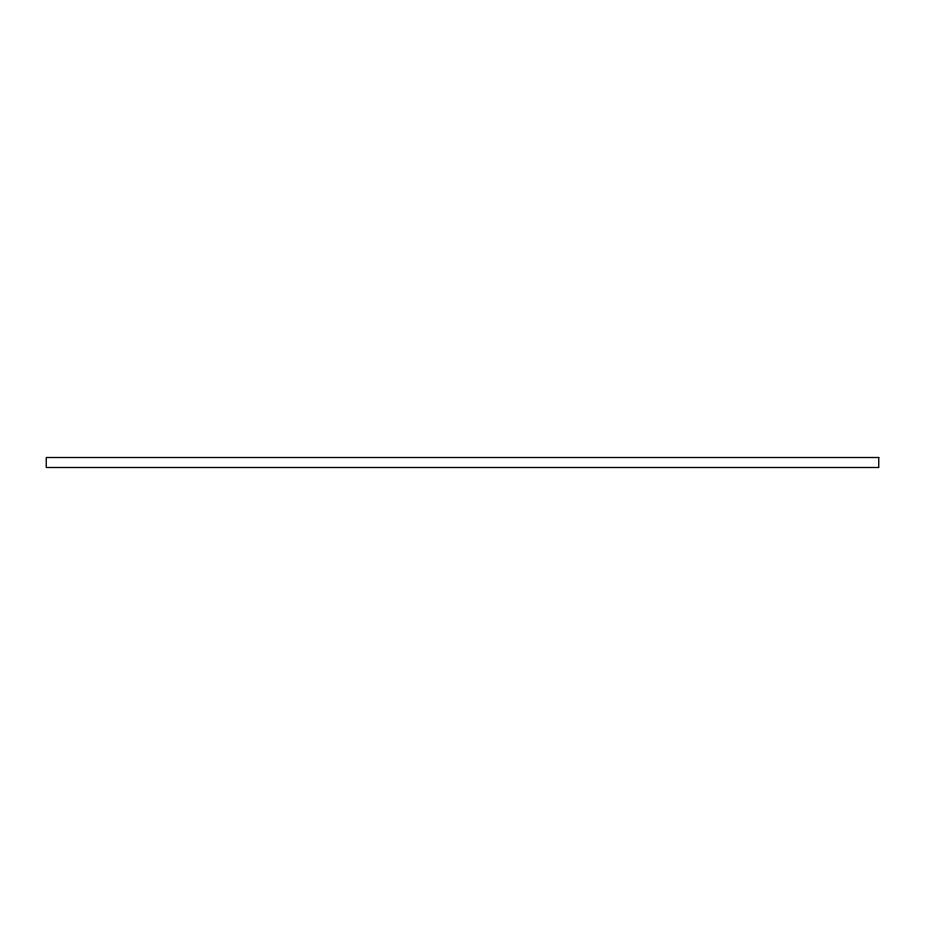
<?xml version="1.0" encoding="UTF-8"?>
<svg xmlns="http://www.w3.org/2000/svg" width="925" height="925" viewBox="0 0 925 925"><rect width="100%" height="100%" fill="white"/><g stroke="black" fill="none" stroke-linecap="round" stroke-linejoin="round"><path stroke-width="1.39" d="M878.75 457.505L46.25 457.505L46.25 467.495L878.75 467.495L878.75 457.505"/></g></svg>
